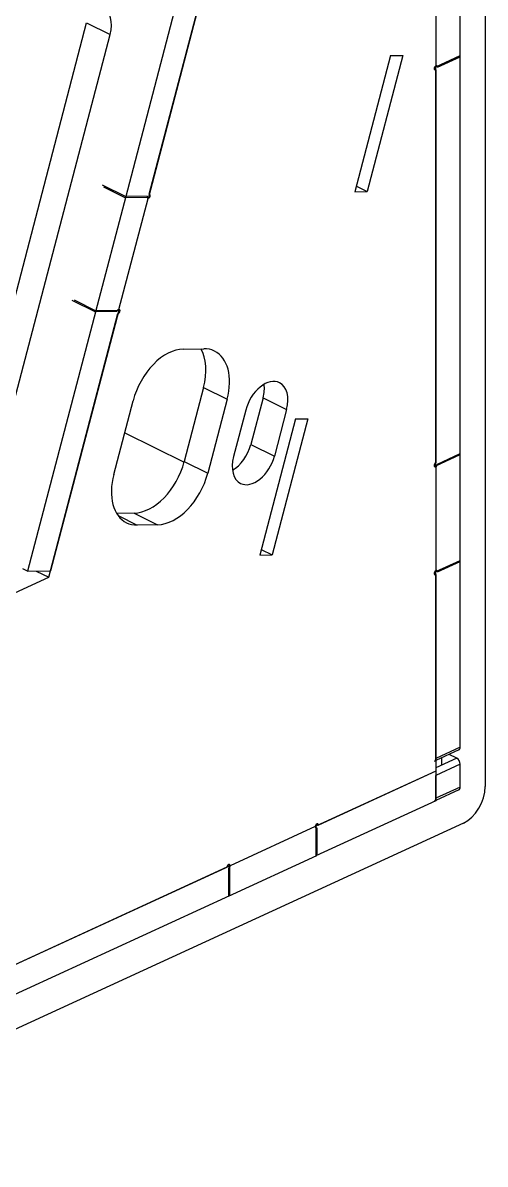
# Model space of a CAD drawing. Header units: millimetres. Extents: x -72 to 43, y -70 to 80.
# Drawn here: x 4.6 to 42.8, y -70.2 to 24.3 of the extents above; entities that cross this region are included whole.
import ezdxf

# ---------------------------------------------------------------- set-up
doc = ezdxf.new("R2010")
doc.units = ezdxf.units.MM
doc.layers.add('Sketch064', color=7, linetype='CONTINUOUS')

msp = doc.modelspace()

# ---------------------------------------------------------------- linework, layer by layer
at = {"layer": 'Sketch064'}
for p, q in [((42.782, 53.559), (42.782, -38.927)), ((18.835, 31.871), (13.054, 9.792)), ((20.727, 31.9), (14.946, 9.822)), ((15.016, 10.091), (20.727, 31.9)), ((40.72, 21.46), (40.72, 30.383)), ((38.706, 29.292), (38.706, 20.697)), ((-0.014, -13.395), (9.846, 24.261)), ((9.846, 24.261), (11.791, 23.301)), ((1.931, -14.354), (11.791, 23.301)), ((34.971, 21.551), (32.019, 10.278)), ((35.991, 21.566), (33.039, 10.294)), ((34.971, 21.551), (35.991, 21.566)), ((38.706, 20.62), (40.72, 21.547)), ((38.841, 20.594), (40.72, 21.46)), ((40.72, -11.464), (40.72, 21.547)), ((38.576, 20.433), (38.706, 20.368)), ((38.645, 20.65), (38.706, 20.62)), ((38.706, -12.392), (38.706, 20.62)), ((38.706, 20.368), (38.706, -12.14)), ((11.133, 10.846), (13.078, 9.886)), ((11.253, 10.68), (13.054, 9.792)), ((32.139, 10.738), (33.039, 10.294)), ((13.078, 9.886), (10.582, 0.351)), ((12.52, 0.556), (14.925, 9.74)), ((14.946, 9.822), (13.054, 9.792)), ((14.844, 9.914), (13.078, 9.886)), ((32.019, 10.278), (33.039, 10.294)), ((8.636, 1.311), (10.582, 0.351)), ((8.806, 1.334), (10.606, 0.445)), ((10.606, 0.445), (4.963, -21.106)), ((6.717, -21.604), (12.428, 0.205)), ((12.499, 0.475), (6.855, -21.077)), ((12.348, 0.379), (10.582, 0.351)), ((12.499, 0.475), (10.606, 0.445)), ((12.425, 0.511), (12.499, 0.475)), ((17.837, -2.727), (19.527, -2.701)), ((19.515, -5.921), (17.917, -12.027)), ((19.515, -5.921), (21.461, -6.881)), ((12.09, -13.107), (13.689, -7.001)), ((21.461, -6.881), (19.862, -12.987)), ((24.428, -6.766), (23.419, -10.617)), ((24.428, -6.766), (26.373, -7.725)), ((22.994, -7.778), (21.986, -11.629)), ((28.12, -8.494), (25.168, -19.766)), ((26.373, -7.725), (25.365, -11.577)), ((27.1, -8.509), (28.12, -8.494)), ((27.1, -8.509), (24.148, -19.782)), ((12.992, -9.664), (17.901, -12.086)), ((23.419, -10.617), (25.365, -11.577)), ((17.917, -12.027), (19.862, -12.987)), ((38.706, -12.392), (40.72, -11.464)), ((38.841, -12.242), (40.72, -11.376)), ((40.72, -20.3), (40.72, -11.376)), ((38.576, -12.327), (38.706, -12.392)), ((38.706, -12.468), (38.706, -21.063)), ((13.769, -16.302), (12.326, -16.324)), ((12.451, -16.511), (14.025, -17.287)), ((13.769, -16.302), (15.714, -17.261)), ((15.714, -17.261), (14.025, -17.287)), ((24.148, -19.782), (25.168, -19.766)), ((24.268, -19.322), (25.168, -19.766)), ((38.706, -21.139), (40.72, -20.212)), ((38.841, -21.165), (40.72, -20.3)), ((40.72, -35.663), (40.72, -20.212)), ((-0.473, -24.914), (6.717, -21.604)), ((4.963, -21.106), (4.575, -20.915)), ((4.963, -21.106), (6.855, -21.077)), ((5.687, -21.095), (6.717, -21.604)), ((38.576, -21.327), (38.706, -21.391)), ((38.645, -21.109), (38.706, -21.139)), ((38.706, -36.59), (38.706, -21.139)), ((38.706, -21.391), (38.706, -37.645)), ((40.72, -35.663), (38.706, -36.59)), ((40.609, -35.889), (38.706, -36.765)), ((40.442, -36.581), (38.706, -37.38)), ((39.187, -36.544), (39.187, -37.159)), ((40.442, -36.581), (39.798, -36.263)), ((38.706, -37.645), (28.8, -42.206)), ((38.706, -37.645), (29.006, -42.111)), ((40.72, -37.069), (38.706, -37.997)), ((38.706, -37.645), (38.706, -40.107)), ((40.72, -38.962), (40.72, -37.069)), ((38.706, -39.889), (38.706, -37.997)), ((40.72, -38.962), (38.706, -39.889)), ((40.609, -39.188), (38.706, -40.064)), ((38.706, -40.107), (28.8, -44.668)), ((40.984, -41.952), (-20.289, -70.164)), ((28.737, -42.235), (21.706, -45.472)), ((28.745, -42.179), (28.8, -42.206)), ((28.8, -42.206), (28.8, -44.668)), ((28.839, -42.029), (29.006, -42.111)), ((28.872, -42.337), (28.872, -44.635)), ((21.572, -47.996), (28.872, -44.635)), ((21.644, -45.501), (1.831, -54.623)), ((21.438, -45.596), (2.037, -54.529)), ((21.499, -45.43), (21.644, -45.501)), ((21.572, -45.698), (21.572, -47.996)), ((21.644, -45.501), (21.644, -47.963)), ((21.644, -47.963), (1.831, -57.085))]:
    msp.add_line(p, q, dxfattribs=at)
for centre, major_axis, ratio, start_param, end_param in [((10.102, 23.275), (-1.106, -2.242), 0.632255, 1.884247, 3.141593), ((38.706, 20.532), (-0.083, -0.167), 0.632255, 3.804109, 0), ((38.706, 20.532), (-0.083, -0.167), 0.632255, 0, 0.662517), ((38.706, 20.532), (-0.083, -0.167), 0.632255, 3.141593, 3.804109), ((38.706, 20.532), (-0.083, -0.167), 0.632255, 2.233313, 3.141593), ((14.971, 9.915), (-0.083, -0.167), 0.632255, 5.02584, 0), ((14.971, 9.915), (-0.083, -0.167), 0.632255, 0, 0.313451), ((14.971, 9.915), (-0.083, -0.167), 0.632255, 0.313451, 3.141593), ((14.971, 9.915), (-0.083, -0.167), 0.632255, 3.141593, 3.455043), ((12.474, 0.381), (-0.083, -0.167), 0.632255, 3.455043, 5.02584), ((12.474, 0.381), (-0.083, -0.167), 0.632255, 0.313451, 3.141593), ((12.474, 0.381), (-0.083, -0.167), 0.632255, 3.141593, 3.455043), ((16.73, -6.954), (-1.991, -4.036), 0.632255, 3.455043, 5.02584), ((16.474, -5.969), (-1.991, -4.036), 0.632255, 1.884247, 2.755131), ((18.42, -6.928), (-1.991, -4.036), 0.632255, 3.141593, 3.455043), ((18.42, -6.928), (-1.991, -4.036), 0.632255, 1.884247, 3.141593), ((24.684, -7.752), (-1.106, -2.242), 0.632255, 3.141593, 5.02584), ((22.738, -6.792), (-1.106, -2.242), 0.632255, 1.884247, 2.385314), ((24.684, -7.752), (-1.106, -2.242), 0.632255, 1.884247, 3.141593), ((21.73, -10.643), (-1.106, -2.242), 0.632255, 0.756279, 1.884247), ((14.876, -12.074), (-1.991, -4.036), 0.632255, 0.313451, 1.884247), ((23.675, -11.603), (-1.106, -2.242), 0.632255, 5.02584, 0), ((23.675, -11.603), (-1.106, -2.242), 0.632255, 0, 1.884247), ((38.706, -12.304), (-0.083, -0.167), 0.632255, 3.804109, 0), ((38.706, -12.304), (-0.083, -0.167), 0.632255, 0.662517, 2.233313), ((15.132, -13.06), (-1.991, -4.036), 0.632255, 5.02584, 0), ((16.821, -13.034), (-1.991, -4.036), 0.632255, 0.313451, 1.884247), ((38.706, -12.304), (-0.083, -0.167), 0.632255, 0, 0.662517), ((15.132, -13.06), (-1.991, -4.036), 0.632255, 0, 0.313451), ((38.706, -21.227), (-0.083, -0.167), 0.632255, 3.804109, 0), ((38.706, -21.227), (-0.083, -0.167), 0.632255, 0, 0.662517), ((38.706, -21.227), (-0.083, -0.167), 0.632255, 3.141593, 3.804109), ((38.706, -21.227), (-0.083, -0.167), 0.632255, 2.233313, 3.141593), ((40.442, -35.526), (-0.167, 0.363), 0.610857, 3.141593, 4.066497), ((38.428, -36.453), (-0.167, 0.363), 0.610857, 3.141593, 4.066497), ((40.442, -36.932), (-0.167, 0.363), 0.610857, 4.066497, 5.637293), ((40.442, -38.825), (-0.167, 0.363), 0.610857, 2.959348, 3.141593), ((40.442, -38.825), (-0.167, 0.363), 0.610857, 3.141593, 4.066497), ((40.984, -39.754), (-1.106, -2.242), 0.632255, 0.662517, 2.233313), ((38.428, -39.752), (-0.167, 0.363), 0.610857, 3.141593, 4.066497), ((28.872, -42.173), (-0.083, -0.167), 0.632255, 3.141593, 5.374906), ((28.872, -42.173), (-0.083, -0.167), 0.632255, 5.374906, 0), ((28.872, -42.173), (-0.083, -0.167), 0.632255, 0, 0.662517), ((28.872, -42.173), (-0.083, -0.167), 0.632255, 2.233313, 3.141593), ((21.572, -45.534), (-0.083, -0.167), 0.632255, 3.141593, 5.374906), ((21.572, -45.534), (-0.083, -0.167), 0.632255, 0.662517, 2.233313), ((21.572, -45.534), (-0.083, -0.167), 0.632255, 2.233313, 3.141593)]:
    msp.add_ellipse(centre, major_axis=major_axis, ratio=ratio, start_param=start_param, end_param=end_param, dxfattribs=at)

doc.saveas('drawing.dxf')
